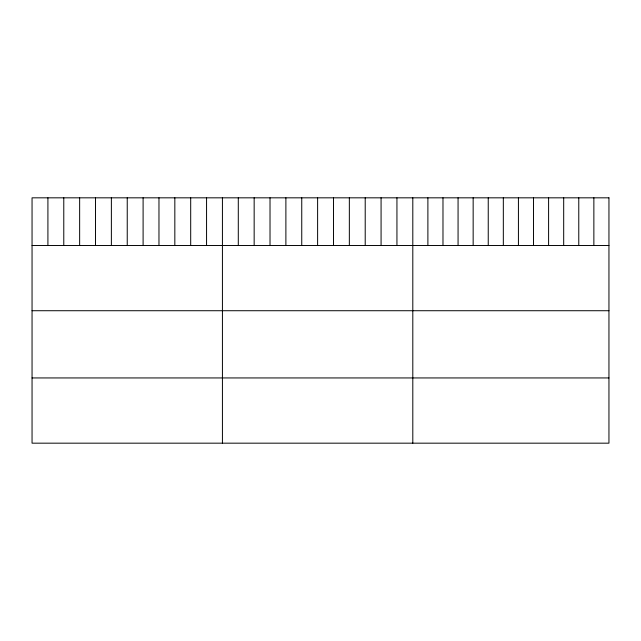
<?xml version="1.0" encoding="UTF-8"?>
<svg xmlns="http://www.w3.org/2000/svg" width="641" height="641" viewBox="0 0 641 641"><rect width="100%" height="100%" fill="white"/><g stroke="black" fill="none" stroke-linecap="round" stroke-linejoin="round"><path stroke-width="0.96" d="M32.05 245.487L608.95 245.487M32.05 310.725L608.95 310.725M32.05 377.942L608.95 377.942M593.862 197.829L593.862 245.487M578.775 197.829L578.775 245.487M563.687 197.829L563.687 245.487M548.6 197.829L548.6 245.487M533.512 197.829L533.512 245.487M518.425 197.829L518.425 245.487M503.329 197.829L503.329 245.487M488.242 197.829L488.242 245.487M473.154 197.829L473.154 245.487M458.067 197.829L458.067 245.487M442.979 197.829L442.979 245.487M427.892 197.829L427.892 245.487M412.804 197.829L412.804 443.171M396.939 197.829L396.939 245.487M381.075 197.829L381.075 245.487M365.21 197.829L365.21 245.487M349.345 197.829L349.345 245.487M333.48 197.829L333.48 245.487M317.615 197.829L317.615 245.487M301.751 197.829L301.751 245.487M285.886 197.829L285.886 245.487M270.021 197.829L270.021 245.487M254.156 197.829L254.156 245.487M238.292 197.829L238.292 245.487M222.427 197.829L222.427 443.171M206.562 197.829L206.562 245.487M190.697 197.829L190.697 245.487M174.833 197.829L174.833 245.487M158.968 197.829L158.968 245.487M143.103 197.829L143.103 245.487M127.239 197.829L127.239 245.487M111.374 197.829L111.374 245.487M95.509 197.829L95.509 245.487M79.644 197.829L79.644 245.487M63.779 197.829L63.779 245.487M47.915 197.829L47.915 245.487M608.95 197.829L32.05 197.829L32.05 443.171L608.95 443.171L608.95 197.829"/></g></svg>
